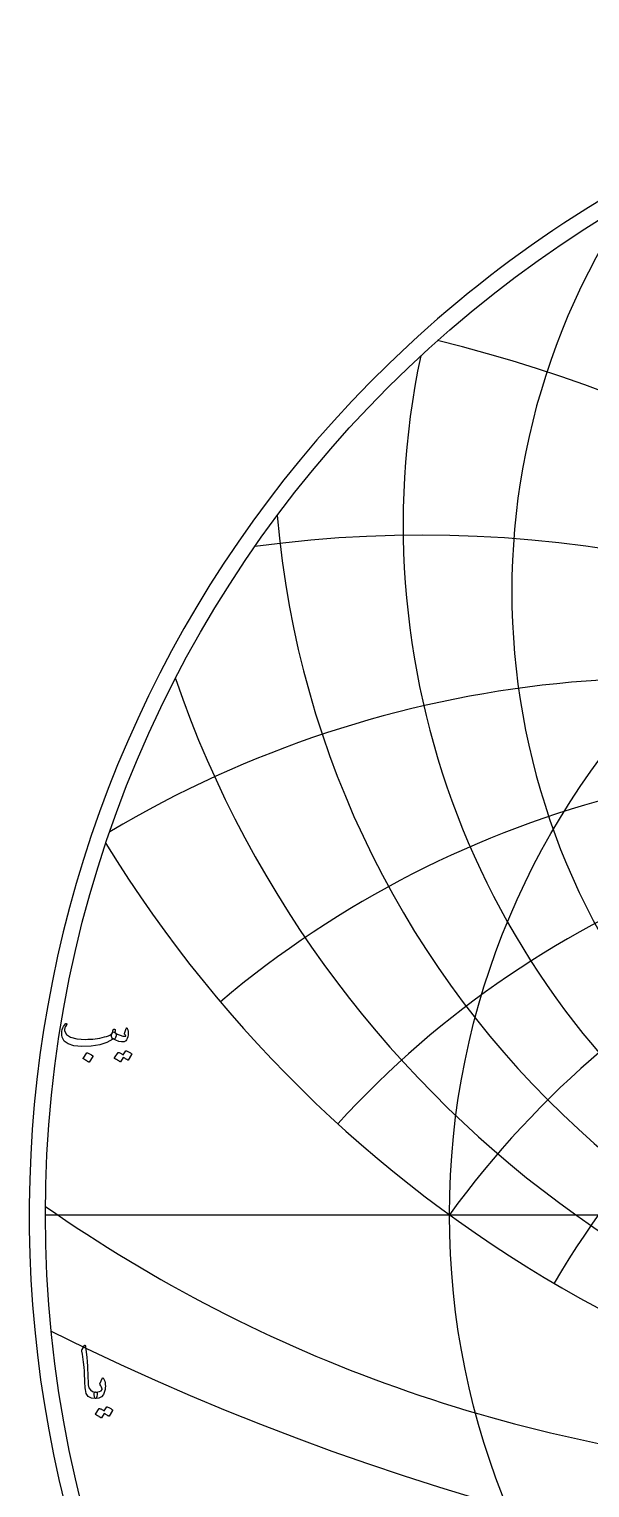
# Model space of a CAD drawing. Header units: millimetres. Extents: x -55 to 55, y -55 to 56.
# Drawn here: x -54.8 to -28.9, y -12.6 to 54.7 of the extents above; entities that cross this region are included whole.
import ezdxf

# ---------------------------------------------------------------- set-up
doc = ezdxf.new("R2010")
doc.units = ezdxf.units.MM
for name, color, linetype in [('CUT_OUTER', 1, 'Continuous'), ('ENGRAVE', 7, 'Continuous'), ('ENGRAVE_FINE', 8, 'Continuous'), ('TEXT', 5, 'Continuous')]:
    doc.layers.add(name, color=color, linetype=linetype)

msp = doc.modelspace()

# ---------------------------------------------------------------- linework, layer by layer
at = {"layer": 'CUT_OUTER'}
for centre, radius, start, end in [((-0.0002, -0.0001), 54.7499, 132.890359, 87.801582), ((-0.0009, 0.0013), 54.7484, 92.19735, 132.890919)]:
    msp.add_arc(centre, radius, start, end, dxfattribs=at)
at = {"layer": 'ENGRAVE'}
msp.add_lwpolyline([(-54, 0), (54, 0)], dxfattribs=at)
for radius in [54, 35.3478]:
    msp.add_circle((0, 0), radius, dxfattribs=at)
for centre, radius, start, end in [((0, 28.7545), 32.4697, 146.343028, 33.656972), ((0, 31.8877), 37.4863, 168.076059, 11.923941), ((0, 35.9396), 43.453, 184.845211, 355.154789), ((0, 41.3064), 50.7778, 199.041634, 340.958366), ((0, -25.6817), 43.6923, 36, 144), ((0, -25.6817), 43.6923, 36, 144), ((0, 48.6521), 60.1373, 211.615649, 328.384351), ((-15.0301, 56.0931), 67.9839, 235.026154, 265.845624)]:
    msp.add_arc(centre, radius, start, end, dxfattribs=at)
at = {"layer": 'ENGRAVE_FINE'}
for centre, radius, start, end in [((-52.0705, -25.6817), 67.9732, 13.489072, 76.236453), ((-52.0705, -25.6817), 67.9732, 13.489072, 76.236453), ((-36.6622, -25.6817), 57.0363, 17.231004, 97.725349), ((-36.6622, -25.6817), 57.0363, 17.231004, 97.725349), ((-25.2258, -25.6817), 50.4515, 21.249547, 120.755909), ((-25.2258, -25.6817), 50.4515, 21.249547, 120.755909), ((-15.9027, -25.6817), 46.4964, 25.634518, 130.214249), ((-15.9027, -25.6817), 46.4964, 25.634518, 130.214249), ((-7.7041, -25.6817), 44.3663, 30.500929, 137.66478), ((-7.7041, -25.6817), 44.3663, 30.500929, 137.66478), ((7.7041, -25.6817), 44.3663, 42.33522, 149.499071), ((7.7041, -25.6817), 44.3663, 42.33522, 149.499071), ((0, 102.5834), 120.594, 243.541053, 296.458947)]:
    msp.add_arc(centre, radius, start, end, dxfattribs=at)
at = {"layer": 'TEXT'}
for points in [[(-50.7955, 8.41), (-50.7922, 8.4083), (-50.7891, 8.4066), (-50.7863, 8.4049), (-50.7836, 8.4032), (-50.7809, 8.4013), (-50.7781, 8.399), (-50.775, 8.3962), (-50.7717, 8.393), (-50.7442, 8.3606), (-50.7334, 8.3146), (-50.7391, 8.255), (-50.7615, 8.1818), (-50.7821, 8.1373), (-50.8032, 8.1094), (-50.8247, 8.0981), (-50.8466, 8.1034), (-50.8577, 8.1088), (-50.8671, 8.1111), (-50.8747, 8.1105), (-50.8807, 8.1069), (-51.16, 7.954), (-51.4938, 7.8463), (-51.8822, 7.7837), (-52.325, 7.7662), (-52.6831, 7.7969), (-52.9535, 7.8786), (-53.1362, 8.0115), (-53.2311, 8.1954), (-53.2458, 8.2823), (-53.249, 8.3692), (-53.2407, 8.456), (-53.2209, 8.5429), (-53.1939, 8.6197), (-53.1605, 8.6902), (-53.1206, 8.7543), (-53.0744, 8.812), (-53.0657, 8.8192), (-53.0566, 8.8239), (-53.047, 8.826), (-53.037, 8.8256), (-53.0276, 8.8216), (-53.0199, 8.8162), (-53.014, 8.8096), (-53.0097, 8.8018), (-53.0078, 8.7941), (-53.0089, 8.7847), (-53.0129, 8.7737), (-53.0199, 8.7609), (-53.0693, 8.6885), (-53.1017, 8.6178), (-53.117, 8.5488), (-53.1153, 8.4816), (-53.0344, 8.3129), (-52.8462, 8.192), (-52.5507, 8.1188), (-52.1479, 8.0932), (-52.0373, 8.0949), (-51.9269, 8.1), (-51.8167, 8.1086), (-51.7067, 8.1205), (-51.5976, 8.1358), (-51.49, 8.1545), (-51.3839, 8.1767), (-51.2792, 8.2022), (-51.1777, 8.2312), (-51.0944, 8.2601), (-51.0295, 8.2891), (-50.9829, 8.3181), (-50.9649, 8.3334), (-50.9484, 8.3521), (-50.9334, 8.3743), (-50.9199, 8.3998), (-50.9072, 8.4283), (-50.8947, 8.4594), (-50.8825, 8.4931), (-50.8705, 8.5293), (-50.8658, 8.5403), (-50.8585, 8.5497), (-50.8487, 8.5574), (-50.8364, 8.5633), (-50.8232, 8.5665), (-50.8109, 8.5659), (-50.7994, 8.5614), (-50.7887, 8.5531), (-50.7802, 8.5416), (-50.7751, 8.5276), (-50.7734, 8.5109), (-50.7751, 8.4918)], [(-50.8977, 8.1375), (-50.9348, 8.1726), (-50.9539, 8.2167), (-50.9552, 8.2697), (-50.9386, 8.3317), (-50.9026, 8.3872), (-50.8696, 8.4211), (-50.8396, 8.4332), (-50.8126, 8.4237), (-50.6848, 8.3391), (-50.5571, 8.2797), (-50.4293, 8.2455), (-50.3016, 8.2363), (-50.2971, 8.2372), (-50.2939, 8.2397), (-50.292, 8.244), (-50.2914, 8.2499), (-50.2946, 8.2612), (-50.3041, 8.278), (-50.3201, 8.3004), (-50.3425, 8.3283), (-50.3467, 8.3368), (-50.3493, 8.3453), (-50.3501, 8.3538), (-50.3493, 8.3623), (-50.2675, 8.5974), (-50.2637, 8.6063), (-50.259, 8.6127), (-50.2535, 8.6165), (-50.2471, 8.6178), (-50.2407, 8.6168), (-50.2352, 8.6136), (-50.2305, 8.6082), (-50.2266, 8.6008), (-50.2011, 8.5244), (-50.1858, 8.4484), (-50.1807, 8.3728), (-50.1858, 8.2976), (-50.2024, 8.2042), (-50.2249, 8.1281), (-50.2535, 8.0696), (-50.288, 8.0285), (-50.3141, 8.0059), (-50.3382, 7.9893), (-50.3601, 7.9787), (-50.3799, 7.974), (-50.4941, 7.9714), (-50.6184, 7.9978), (-50.7529, 8.0532), (-50.8977, 8.1375)], [(-52.0866, 7.463), (-52.0823, 7.4673), (-52.0763, 7.4698), (-52.0687, 7.4707), (-52.0593, 7.4698), (-51.9931, 7.443), (-51.9307, 7.4102), (-51.8722, 7.3715), (-51.8175, 7.3268), (-51.8121, 7.32), (-51.8098, 7.3132), (-51.8104, 7.3063), (-51.8141, 7.2995), (-51.9742, 7.0406), (-51.9801, 7.0345), (-51.9878, 7.033), (-51.9971, 7.0362), (-52.0082, 7.044), (-52.0178, 7.0509), (-52.0329, 7.0611), (-52.0536, 7.0747), (-52.0798, 7.0917), (-52.1119, 7.1122), (-52.1504, 7.136), (-52.1954, 7.1633), (-52.2467, 7.1939), (-52.2535, 7.199), (-52.2569, 7.2041), (-52.2569, 7.2093), (-52.2535, 7.2144)], [(-50.2914, 7.5584), (-50.2871, 7.5627), (-50.2811, 7.5652), (-50.2735, 7.5661), (-50.2641, 7.5652), (-50.2306, 7.5527), (-50.1981, 7.5388), (-50.1667, 7.5237), (-50.1364, 7.5073), (-50.1069, 7.4894), (-50.078, 7.4698), (-50.0498, 7.4486), (-50.0223, 7.4256), (-50.0169, 7.4185), (-50.0146, 7.4111), (-50.0152, 7.4032), (-50.0189, 7.3949), (-50.1824, 7.136), (-50.1868, 7.1326), (-50.1934, 7.1326), (-50.2022, 7.136), (-50.213, 7.1428), (-50.2205, 7.1491), (-50.2326, 7.1577), (-50.2494, 7.1687), (-50.2709, 7.182), (-50.2973, 7.1979), (-50.3288, 7.2165), (-50.3655, 7.2379), (-50.4072, 7.2621), (-50.5366, 7.0611), (-50.5426, 7.0549), (-50.5503, 7.0534), (-50.5596, 7.0566), (-50.5707, 7.0645), (-50.5803, 7.0713), (-50.5954, 7.0815), (-50.616, 7.0951), (-50.6422, 7.1122), (-50.6744, 7.1326), (-50.7129, 7.1565), (-50.7578, 7.1837), (-50.8091, 7.2144), (-50.8145, 7.2195), (-50.8168, 7.2246), (-50.8162, 7.2297), (-50.8126, 7.2348), (-50.6456, 7.4835), (-50.6414, 7.4877), (-50.6354, 7.4903), (-50.6278, 7.4911), (-50.6184, 7.4903), (-50.5899, 7.481), (-50.5622, 7.4703), (-50.5354, 7.458), (-50.5094, 7.4443), (-50.4843, 7.4293), (-50.46, 7.4132), (-50.4366, 7.3961), (-50.414, 7.3779)], [(-52.1974, -6.0357), (-52.1908, -6.0254), (-52.1846, -6.0186), (-52.1789, -6.0152), (-52.1735, -6.0152), (-52.1654, -6.0197), (-52.1582, -6.0331), (-52.1518, -6.0555), (-52.1463, -6.0868), (-52.1182, -6.3412), (-52.0952, -6.5764), (-52.0773, -6.7925), (-52.0645, -6.9895), (-52.0563, -7.1579), (-52.0488, -7.3088), (-52.0419, -7.4423), (-52.0356, -7.5584), (-52.0301, -7.6569), (-52.0258, -7.738), (-52.0225, -7.8017), (-52.0202, -7.8479), (-51.99, -7.9863), (-51.9232, -8.0881), (-51.8197, -8.1532), (-51.6796, -8.1817), (-51.6406, -8.192), (-51.6157, -8.2158), (-51.6049, -8.2533), (-51.6081, -8.3044), (-51.624, -8.3848), (-51.6413, -8.4423), (-51.6598, -8.4768), (-51.6796, -8.4883), (-51.8768, -8.4623), (-52.022, -8.3844), (-52.1152, -8.2545), (-52.1565, -8.0727), (-52.163, -7.9858), (-52.1689, -7.8986), (-52.1741, -7.8112), (-52.1786, -7.7236), (-52.1828, -7.6357), (-52.1867, -7.5477), (-52.1905, -7.4595), (-52.194, -7.371), (-52.2004, -7.2023), (-52.2093, -7.0504), (-52.2208, -6.9153), (-52.2349, -6.797), (-52.2515, -6.6834), (-52.2706, -6.5624), (-52.2923, -6.4339), (-52.3166, -6.298), (-52.3198, -6.2735), (-52.3192, -6.2511), (-52.3147, -6.2309), (-52.3064, -6.2128)], [(-51.4752, -7.7696), (-51.3798, -7.5584), (-51.3658, -7.5351), (-51.3509, -7.5268), (-51.3351, -7.5334), (-51.3185, -7.5549), (-51.2879, -7.6193), (-51.264, -7.6865), (-51.247, -7.7565), (-51.2368, -7.8292), (-51.2336, -7.9051), (-51.2376, -7.9846), (-51.2489, -8.0677), (-51.2674, -8.1545), (-51.3238, -8.3005), (-51.4113, -8.4049), (-51.5299, -8.4674), (-51.6796, -8.4883), (-51.6968, -8.4775), (-51.7145, -8.4449), (-51.7326, -8.3906), (-51.7511, -8.3146), (-51.7565, -8.2739), (-51.7554, -8.2405), (-51.7479, -8.2143), (-51.7341, -8.1954), (-51.723, -8.1881), (-51.7103, -8.1834), (-51.6958, -8.1813), (-51.6796, -8.1817), (-51.5853, -8.1788), (-51.5033, -8.1596), (-51.4337, -8.1242), (-51.3764, -8.0727), (-51.3739, -8.0687), (-51.373, -8.0634), (-51.3739, -8.0568), (-51.3764, -8.0489), (-51.3898, -8.0008), (-51.4096, -7.9518), (-51.4358, -7.902), (-51.4684, -7.8513), (-51.479, -7.8321), (-51.4837, -7.8121), (-51.4825, -7.7913), (-51.4752, -7.7696)], [(-51.172, -8.8732), (-51.1678, -8.869), (-51.1618, -8.8664), (-51.1542, -8.8656), (-51.1448, -8.8664), (-51.1113, -8.879), (-51.0788, -8.8928), (-51.0474, -8.9079), (-51.017, -8.9243), (-50.9876, -8.9422), (-50.9587, -8.9618), (-50.9305, -8.9831), (-50.9029, -9.0061), (-50.8976, -9.0131), (-50.8953, -9.0206), (-50.8959, -9.0284), (-50.8995, -9.0368), (-51.063, -9.2956), (-51.0675, -9.299), (-51.0741, -9.299), (-51.0828, -9.2956), (-51.0937, -9.2888), (-51.1011, -9.2825), (-51.1133, -9.2739), (-51.1301, -9.263), (-51.1516, -9.2497), (-51.178, -9.2338), (-51.2095, -9.2152), (-51.2461, -9.1938), (-51.2879, -9.1696), (-51.4173, -9.3706), (-51.4233, -9.3768), (-51.4309, -9.3782), (-51.4403, -9.3751), (-51.4514, -9.3672), (-51.461, -9.3604), (-51.4761, -9.3501), (-51.4967, -9.3365), (-51.5229, -9.3195), (-51.5551, -9.299), (-51.5936, -9.2752), (-51.6385, -9.248), (-51.6898, -9.2173), (-51.6951, -9.2122), (-51.6975, -9.2071), (-51.6968, -9.202), (-51.6932, -9.1969), (-51.5263, -8.9482), (-51.5221, -8.9439), (-51.5161, -8.9414), (-51.5084, -8.9405), (-51.4991, -8.9414), (-51.4705, -8.9506), (-51.4429, -8.9614), (-51.416, -8.9736), (-51.3901, -8.9874), (-51.3649, -9.0024), (-51.3407, -9.0184), (-51.3172, -9.0356), (-51.2947, -9.0538)]]:
    msp.add_lwpolyline(points, close=True, dxfattribs=at)

doc.saveas('drawing.dxf')
